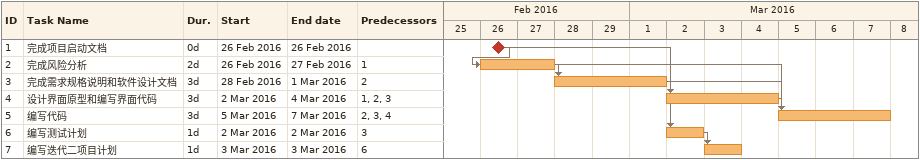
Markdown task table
| ID | Task | Duration | Start | Finish | Predecessors |
|---|---|---|---|---|---|
| 1 | 完成项目启动文档 | 0d | 2016-02-26 | 2016-02-26 |  |
| 2 | 完成风险分析 | 2d | 2016-02-26 | 2016-02-27 | 1 |
| 3 | 完成需求规格说明和软件设计文档 | 3d | 2016-02-28 | 2016-03-01 | 2 |
| 4 | 设计界面原型和编写界面代码 | 3d | 2016-03-02 | 2016-03-04 | 1, 2, 3 |
| 5 | 编写代码 | 3d | 2016-03-05 | 2016-03-07 | 2, 3, 4 |
| 6 | 编写测试计划 | 1d | 2016-03-02 | 2016-03-02 | 3 |
| 7 | 编写迭代二项目计划 | 1d | 2016-03-03 | 2016-03-03 | 6 |
